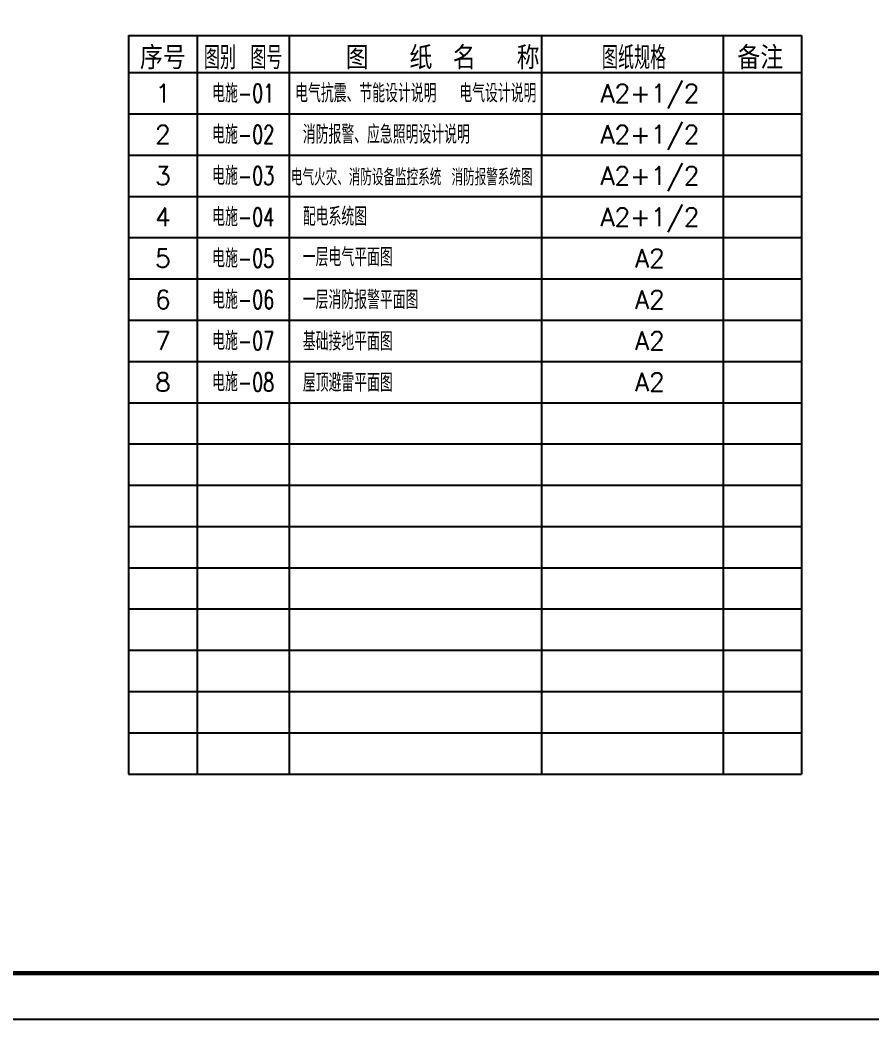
# Model space of a CAD drawing. Extents: x 4929870 to 5205508, y 4505833 to 4862647.
# Drawn here: x 5004170 to 5041320, y 4505833 to 4549414 of the extents above; entities that cross this region are included whole.
import ezdxf
from ezdxf.enums import TextEntityAlignment as Align

# ---------------------------------------------------------------- set-up
doc = ezdxf.new("R2010")
doc.units = 0
doc.header["$LTSCALE"] = 1000
doc.header["$MEASUREMENT"] = 0
for name, color, linetype in [('PUB_TITLE', 4, 'CONTINUOUS'), ('TEXT', 7, 'CONTINUOUS'), ('给排水通用', 142, 'CONTINUOUS')]:
    doc.layers.add(name, color=color, linetype=linetype)
doc.styles.add('-GBCBIGGBENOR', font='txt.shx', dxfattribs={"bigfont": 'hztxt.shx'})

msp = doc.modelspace()

# ---------------------------------------------------------------- linework, layer by layer
at = {"layer": 'PUB_TITLE'}
msp.add_line((5008902.6, 4534929.3), (5008902.6, 4534929.3), dxfattribs=at)
msp.add_lwpolyline([(4929870.1, 4505832.5), (5078470.1, 4505832.5), (5078470.1, 4589832.5), (4929870.1, 4589832.5)], close=True, dxfattribs=at)
at = {"layer": 'PUB_TITLE', "const_width": 200}
msp.add_lwpolyline([(4934870.1, 4507832.5), (5076470.1, 4507832.5), (5076470.1, 4587832.5), (4934870.1, 4587832.5)], close=True, dxfattribs=at)
at = {"layer": 'TEXT'}
msp.add_line((5008902.6, 4548732.5), (5038248.9, 4548732.5), dxfattribs=at)
at = {"layer": '给排水通用', "lineweight": 25}
msp.add_line((5008902.6, 4548732.5), (5008902.6, 4516519.2), dxfattribs=at)
at = {"layer": '给排水通用', "color": 7, "lineweight": 25}
for p, q in [((5011902.6, 4548732.5), (5011902.6, 4516519.2)), ((5015902.6, 4548732.5), (5015902.6, 4516519.2)), ((5026902.6, 4548732.5), (5026902.6, 4516519.2)), ((5034834.9, 4548732.5), (5034834.9, 4516519.2)), ((5038248.9, 4548732.5), (5038248.9, 4516519.2)), ((5008902.6, 4547119.2), (5038248.9, 4547119.2)), ((5008902.6, 4545319.2), (5038248.9, 4545319.2)), ((5008902.6, 4543519.2), (5038248.9, 4543519.2)), ((5008902.6, 4541719.2), (5038248.9, 4541719.2)), ((5008902.6, 4539919.2), (5038248.9, 4539919.2)), ((5008902.6, 4538119.2), (5038248.9, 4538119.2)), ((5008902.6, 4536319.2), (5038248.9, 4536319.2)), ((5008902.6, 4534519.2), (5038248.9, 4534519.2)), ((5008902.6, 4532719.2), (5038248.9, 4532719.2)), ((5008902.6, 4530919.2), (5038248.9, 4530919.2)), ((5008902.6, 4529119.2), (5038248.9, 4529119.2)), ((5008902.6, 4527319.2), (5038248.9, 4527319.2)), ((5008902.6, 4525519.2), (5038248.9, 4525519.2)), ((5008902.6, 4523719.2), (5038248.9, 4523719.2)), ((5008902.6, 4521919.2), (5038248.9, 4521919.2)), ((5008902.6, 4520119.2), (5038248.9, 4520119.2)), ((5008902.6, 4518319.2), (5038248.9, 4518319.2)), ((5008902.6, 4516519.2), (5038248.9, 4516519.2))]:
    msp.add_line(p, q, dxfattribs=at)

# ---------------------------------------------------------------- texts
at = {"layer": 'TEXT', "lineweight": 9, "style": '-GBCBIGGBENOR'}
for s, height, p in [('序号', 1000, (5010402.6, 4547766.8)), ('图  纸 名  称', 1000, (5022597.3, 4547766.8)), ('备注', 1000, (5036446.7, 4547766.8)), ('1', 800, (5010402.6, 4546219.2)), ('A2+1/2', 800, (5031633.2, 4546219.2)), ('2', 800, (5010402.6, 4544419.2)), ('A2+1/2', 800, (5031633.2, 4544419.2)), ('3', 800, (5010402.6, 4542619.2)), ('A2+1/2', 800, (5031633.2, 4542619.2)), ('A2+1/2', 800, (5031633.2, 4540819.2)), ('4', 800, (5010402.6, 4540819.2)), ('5', 800, (5010402.6, 4539019.2)), ('A2', 800, (5031633.2, 4539019.2)), ('6', 800, (5010402.6, 4537219.2)), ('A2', 800, (5031633.2, 4537219.2)), ('7', 800, (5010402.6, 4535419.2)), ('A2', 800, (5031633.2, 4535419.2)), ('8', 800, (5010402.6, 4533619.2)), ('A2', 800, (5031633.2, 4533619.2))]:
    msp.add_text(s, height=height, dxfattribs=at).set_placement(p, align=Align.MIDDLE_CENTER)
at = {"layer": 'TEXT', "lineweight": 9, "style": '-GBCBIGGBENOR', "width": 0.7}
for s, height, p in [('图别 图号', 1000, (5013902.6, 4547766.8)), ('图纸规格', 1000, (5030946.7, 4547766.8)), ('电施-01', 800, (5013902.6, 4546219.2)), ('电施-02', 800, (5013902.6, 4544419.2)), ('电施-03', 800, (5013902.6, 4542619.2)), ('电施-04', 800, (5013902.6, 4540819.2)), ('电施-05', 800, (5013902.6, 4539019.2)), ('电施-06', 800, (5013902.6, 4537219.2)), ('电施-07', 800, (5013902.6, 4535419.2)), ('电施-08', 800, (5013902.6, 4533619.2))]:
    msp.add_text(s, height=height, dxfattribs=at).set_placement(p, align=Align.MIDDLE_CENTER)
for s, height, p in [('电气抗震、节能设计说明  电气设计说明', 800, (5016168.2, 4545819.2)), ('消防报警、应急照明设计说明', 800, (5016502.6, 4544019.2)), ('电气火灾、消防设备监控系统 消防报警系统图', 720, (5015986.2, 4542193.5)), ('配电系统图', 800, (5016502.6, 4540437.1)), ('一层电气平面图', 800, (5016502.6, 4538668.8)), ('一层消防报警平面图', 800, (5016502.6, 4536806.1)), ('基础接地平面图', 800, (5016502.6, 4534993)), ('屋顶避雷平面图', 800, (5016502.6, 4533193.9))]:
    msp.add_text(s, height=height, dxfattribs=at).set_placement(p)

doc.saveas('drawing.dxf')
